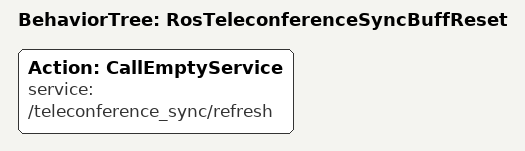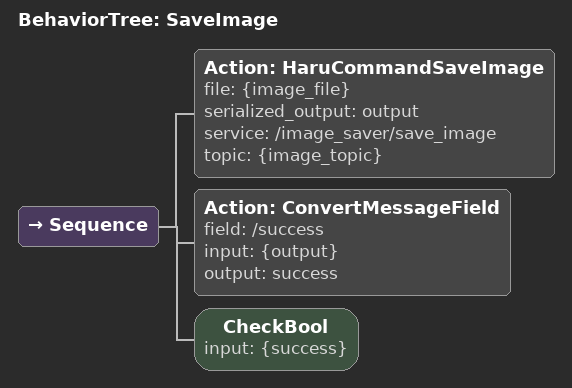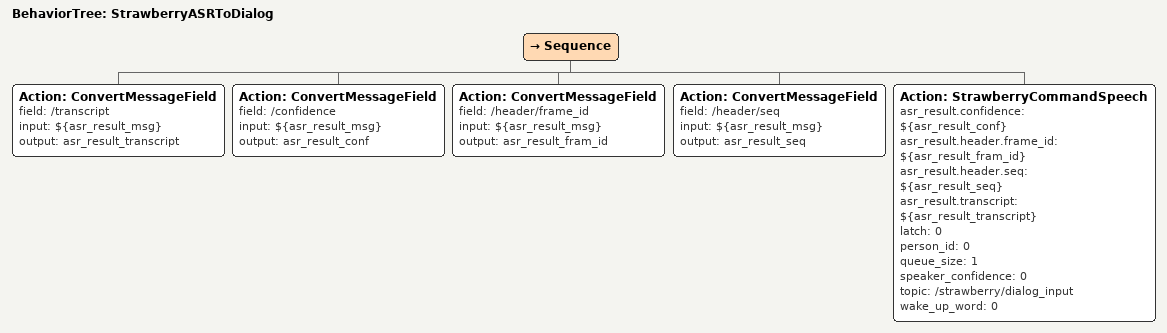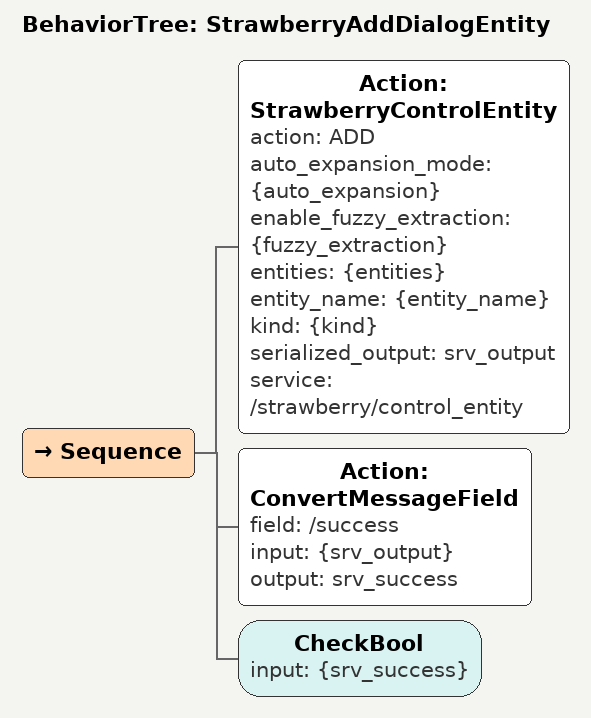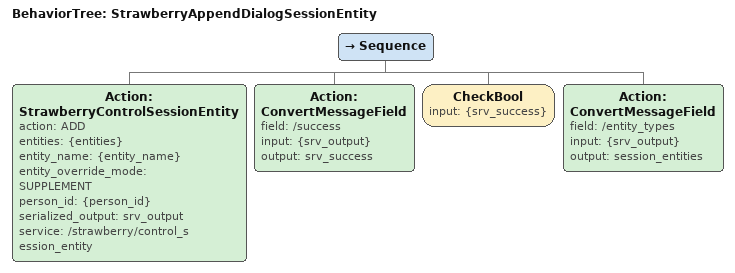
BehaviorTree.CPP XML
<BehaviorTree ID="RosTeleconferenceSyncBuffReset">
    <Action ID="CallEmptyService" service="/teleconference_sync/refresh"/>
</BehaviorTree>

<BehaviorTree ID="SaveImage">
    <Sequence>
        <Action ID="HaruCommandSaveImage" file="{image_file}" serialized_output="output" service="/image_saver/save_image" topic="{image_topic}"/>
        <Action ID="ConvertMessageField" field="/success" input="{output}" output="success"/>
        <CheckBool input="{success}"/>
    </Sequence>
</BehaviorTree>

<BehaviorTree ID="StrawberryASRToDialog">
    <Sequence>
        <Action ID="ConvertMessageField" field="/transcript" input="${asr_result_msg}" output="asr_result_transcript"/>
        <Action ID="ConvertMessageField" field="/confidence" input="${asr_result_msg}" output="asr_result_conf"/>
        <Action ID="ConvertMessageField" field="/header/frame_id" input="${asr_result_msg}" output="asr_result_fram_id"/>
        <Action ID="ConvertMessageField" field="/header/seq" input="${asr_result_msg}" output="asr_result_seq"/>
        <Action ID="StrawberryCommandSpeech" asr_result.confidence="${asr_result_conf}" asr_result.header.frame_id="${asr_result_fram_id}" asr_result.header.seq="${asr_result_seq}" asr_result.transcript="${asr_result_transcript}" latch="0" person_id="0" queue_size="1" speaker_confidence="0" topic="/strawberry/dialog_input" wake_up_word="0"/>
    </Sequence>
</BehaviorTree>

<BehaviorTree ID="StrawberryAddDialogEntity">
    <Sequence>
        <Action ID="StrawberryControlEntity" action="ADD" auto_expansion_mode="{auto_expansion}" enable_fuzzy_extraction="{fuzzy_extraction}" entities="{entities}" entity_name="{entity_name}" kind="{kind}" serialized_output="srv_output" service="/strawberry/control_entity"/>
        <Action ID="ConvertMessageField" field="/success" input="{srv_output}" output="srv_success"/>
        <CheckBool input="{srv_success}"/>
    </Sequence>
</BehaviorTree>

<BehaviorTree ID="StrawberryAppendDialogSessionEntity">
    <Sequence>
        <Action ID="StrawberryControlSessionEntity" action="ADD" entities="{entities}" entity_name="{entity_name}" entity_override_mode="SUPPLEMENT" person_id="{person_id}" serialized_output="srv_output" service="/strawberry/control_session_entity"/>
        <Action ID="ConvertMessageField" field="/success" input="{srv_output}" output="srv_success"/>
        <CheckBool input="{srv_success}"/>
        <Action ID="ConvertMessageField" field="/entity_types" input="{srv_output}" output="session_entities"/>
    </Sequence>
</BehaviorTree>
